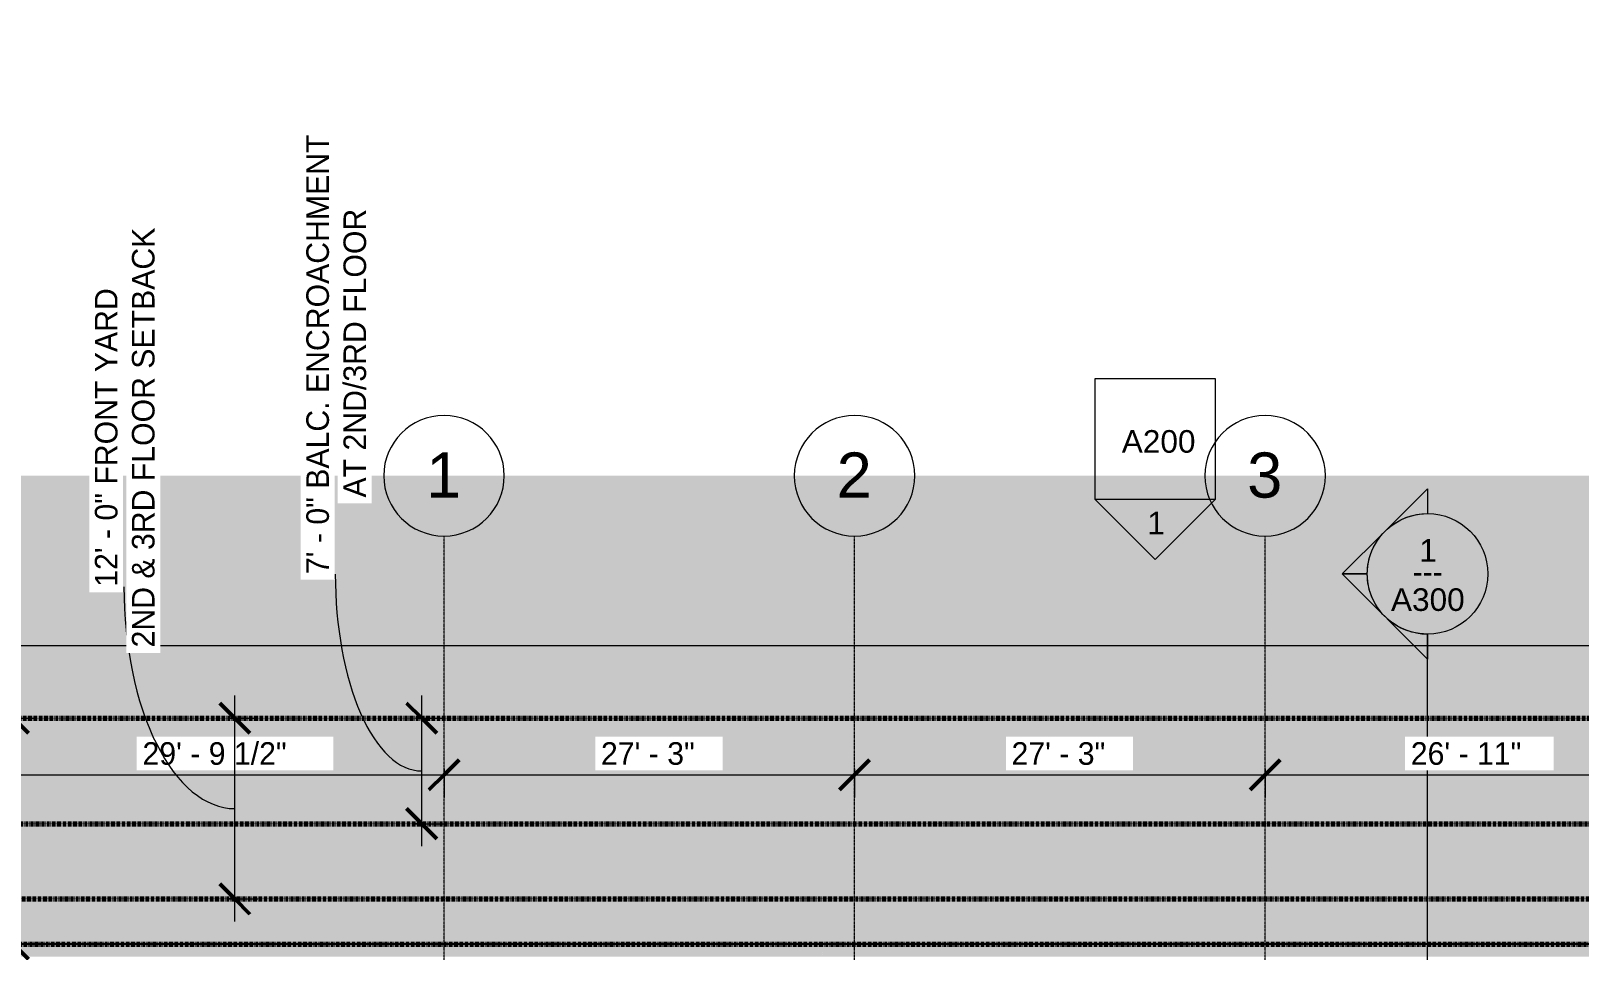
# Model space of a CAD drawing. Header units: inches. Extents: x -4414 to -113, y 9396 to 12816.
# Drawn here: x -3797 to -2564, y 12084 to 12816 of the extents above; entities that cross this region are included whole.
import ezdxf

# ---------------------------------------------------------------- set-up
doc = ezdxf.new("R2010")
doc.units = ezdxf.units.IN
doc.header["$MEASUREMENT"] = 0
doc.linetypes.add('Double Dash 3_8_', pattern=[1, 0.375, -0.125, 0.125, -0.125, 0.125, -0.125])
doc.linetypes.add('Grid Line 1_2_', pattern=[0.875, 0.5, -0.125, 0.125, -0.125])
for name, color, linetype, lineweight in [('0-1', 7, 'Continuous', 5), ('A-ANNO-DIMS', 211, 'Continuous', 9), ('A-ANNO-DIMS-192', 211, 'Continuous', 9), ('A-WALL-PATT-2', 111, 'Continuous', 9), ('C-PROP-LINE', 91, 'Double Dash 3_8_', 70), ('C-TOPO', 7, 'Continuous', 9), ('G-ANNO-SYMB', 111, 'Continuous', 9), ('S-FNDN-2', 32, 'Continuous', 25), ('S-GRID-1', 1, 'Grid Line 1_2_', 9), ('S-GRID-IDEN', 1, 'Continuous', 9)]:
    doc.layers.add(name, color=color, linetype=linetype, lineweight=lineweight)
doc.styles.add('Arial', font='arial.ttf', dxfattribs={"height": 18})
doc.styles.add('Arial_1', font='arial.ttf', dxfattribs={"height": 36})
doc.styles.add('Century Gothic', font='ufonts.com_century-gothic.ttf', dxfattribs={"height": 18})
doc.dimstyles.new('OD__1_8__Tol__', dxfattribs={"dimscale": 12, "dimtxt": 18.795029, "dimasz": 2, "dimexe": 1.5, "dimexo": 1, "dimgap": 0.25, "dimtad": 1, "dimdec": 3, "dimrnd": 0.125, "dimzin": 3, "dimdsep": 46, "dimlunit": 4, "dimtxsty": 'Century Gothic', "dimblk1": 'OBLIQUE', "dimblk2": 'OBLIQUE', "dimsah": 1, "dimcen": 0.09, "dimdle": 1.5, "dimazin": 0, "dimtfac": 1, "dimtdec": 4, "dimtix": 1, "dimtmove": 0, "dimatfit": 3, "dimfxl": 1, "dimtvp": 1, "dimtfill": 1, "dimfrac": 2, "dimtolj": 1, "dimtzin": 0, "dimarcsym": 2})
doc.dimstyles.new('OD__1_8__Tol___1', dxfattribs={"dimscale": 12, "dimtxt": 18.795029, "dimasz": 2, "dimexe": 1.5, "dimexo": 1, "dimgap": 0.25, "dimtad": 1, "dimdec": 3, "dimrnd": 0.125, "dimzin": 3, "dimdsep": 46, "dimlunit": 4, "dimtxsty": 'Century Gothic', "dimblk1": 'OBLIQUE', "dimblk2": 'OBLIQUE', "dimsah": 1, "dimcen": 0.09, "dimdle": 1.5, "dimazin": 0, "dimtfac": 1, "dimtdec": 4, "dimtix": 1, "dimtmove": 1, "dimatfit": 3, "dimfxl": 1, "dimtvp": 1, "dimtfill": 1, "dimfrac": 2, "dimtolj": 1, "dimtzin": 0, "dimarcsym": 2})
pattern_1 = [(0, (0, 0), (48, 48), [48, -48]), (0, (0, 18), (48, 48), [48, -48]), (0, (0, 36), (48, 48), [48, -48]), (90, (6, 42), (-48, 48), [48, -48]), (90, (24, 42), (-48, 48), [48, -48]), (90, (42, 42), (-48, 48), [48, -48])]

# ---------------------------------------------------------------- blocks, each defined once
blk = doc.blocks.new('1750 Ox - Topography_rvt-1-FLOOR PLAN - BASEMENT')
at = {"layer": 'C-TOPO'}
h = blk.add_hatch(dxfattribs=at)
h.set_pattern_fill('FP_1', color=256, style=0, pattern_type=2)
h.set_pattern_definition(pattern_1)
h.paths.add_polyline_path([(-4245, 9706.1), (-4070.2, 9706.1), (-4070.2, 12148.6), (-4068.7, 12172.2), (-4064.2, 12195.5), (-4064.2, 9706.1), (-3984.4, 9706.1), (-3985.1, 9768), (-2561.1, 9811.5), (-2561.1, 9897.4), (-2637.9, 9897.4), (-2637.9, 9869.2), (-3902.7, 9830.6), (-3902.7, 10324.6), (-3830.7, 10324.6), (-3830.7, 10780.6), (-4004.2, 10780.6), (-4004.2, 12148.6), (-4002.4, 12169.4), (-3997, 12189.6), (-3988.2, 12208.6), (-3976.2, 12225.7), (-3961.4, 12240.5), (-3944.2, 12252.5), (-3925.3, 12261.4), (-3905.1, 12266.8), (-3884.2, 12268.6), (-2637.9, 12268.6), (-2637.9, 12088.6), (-2561.1, 12088.6), (-2561.1, 12268.6), (-514.3, 12268.6), (-514.3, 12328.6), (-3931.1, 12328.6), (-3907.9, 12333.1), (-3884.2, 12334.6), (-514.3, 12334.6), (-514.3, 12461.9), (-4245, 12461.9), (-4245, 9808.7)], flags=0)
h.paths.add_polyline_path([(-3866.7, 10552.6), (-3993.8, 10552.6), (-3993.8, 10676.2), (-3866.7, 10676.2), (-3866.7, 10568.4)], flags=0)
h = blk.add_hatch(dxfattribs=at)
h.set_pattern_fill('FP_1', color=256, style=0, pattern_type=2)
h.set_pattern_definition(pattern_1)
h.paths.add_polyline_path([(-673.7, 9706.1), (-514.3, 9706.1), (-514.3, 12268.6), (-2561.1, 12268.6), (-2561.1, 12088.6), (-2540.8, 12088.6), (-2422.7, 12078.6), (-1316, 12078.6), (-1318.1, 12088.6), (-1297.3, 12088.6), (-1296.4, 12078.6), (-704.4, 12078.6), (-701.3, 12088.6), (-635.9, 12088.6), (-636.7, 12078.4), (-636.7, 9907.4), (-2561.1, 9907.4), (-2561.1, 9811.5), (-3985.1, 9768), (-3984.4, 9706.1), (-747.5, 9706.1)], flags=0)
h.paths.add_polyline_path([(-4064.2, 9706.1), (-4064.2, 12195.5), (-4068.7, 12172.2), (-4070.2, 12148.6), (-4070.2, 9706.1), (-4069.2, 9706.1)], flags=0)
h.paths.add_polyline_path([(-3820.7, 10780.6), (-3820.7, 11276.5), (-3830.7, 11280.3), (-3830.7, 11598.8), (-3820.7, 11601.2), (-3820.7, 11690.9), (-3830.7, 11695.3), (-3830.7, 11718.9), (-3820.7, 11715.9), (-3820.7, 11876.3), (-3830.7, 11870.5), (-3830.7, 12075.9), (-3820.7, 12078.6), (-3167.3, 12078.6), (-3166.6, 12083.3), (-3169.5, 12083.4), (-3171.9, 12088.6), (-3149, 12088.6), (-3149.6, 12078.6), (-2891.2, 12078.6), (-2831.2, 12088.6), (-2637.9, 12088.6), (-2637.9, 12268.6), (-3884.2, 12268.6), (-3905.1, 12266.8), (-3925.3, 12261.4), (-3944.2, 12252.5), (-3961.4, 12240.5), (-3976.2, 12225.7), (-3988.2, 12208.6), (-3997, 12189.6), (-4002.4, 12169.4), (-4004.2, 12148.6), (-4004.2, 10780.6), (-3825.7, 10780.6)], flags=0)
h.paths.add_polyline_path([(-3555.1, 12086.4), (-3593, 12086.7), (-3592.1, 12088.6), (-3554.5, 12088.6)], flags=0)
h.paths.add_polyline_path([(-3799.4, 12088.3), (-3817.1, 12088.5), (-3817.1, 12088.6), (-3799.3, 12088.6)], flags=0)
h.paths.add_polyline_path([(-2561.1, 12328.6), (-514.3, 12328.6), (-514.3, 12334.6), (-3884.2, 12334.6), (-3907.9, 12333.1), (-3931.1, 12328.6), (-2637.9, 12328.6)], flags=0)
blk = doc.blocks.new('Family - ___-1749192-FLOOR PLAN - BASEMENT')
at = {"layer": 'C-PROP-LINE'}
for p, q in [((-3990.8, 12268.6), (-614.5, 12268.6)), ((-3930.7, 12184.6), (-697.7, 12184.6)), ((-3870.6, 12124.6), (-733.1, 12124.6))]:
    blk.add_line(p, q, dxfattribs=at)
blk = doc.blocks.new('Family - ___-1754402-FLOOR PLAN - BASEMENT')
at = {"layer": 'C-PROP-LINE'}
blk.add_line((-3834.5, 12088.6), (-614.5, 12088.6), dxfattribs=at)
blk = doc.blocks.new('Section - Section Head - Filled-22785-FLOOR PLAN - BASEMENT')
at = {"layer": 'G-ANNO-SYMB'}
h = blk.add_hatch(color=256, dxfattribs=at)
edge = h.paths.add_edge_path(flags=0)
edge.add_line((-0.4268, 0.1768), (-0.25, 0.3536))
edge.add_line((-0.25, 0.3536), (-0.25, 0.25))
edge.add_arc((-0.25, 0), 0.25, 90, 135)
h = blk.add_hatch(color=256, dxfattribs=at)
edge = h.paths.add_edge_path(flags=0)
edge.add_arc((-0.25, 0), 0.25, 45, 90)
edge.add_line((-0.25, 0.25), (-0.25, 0.3536))
edge.add_line((-0.25, 0.3536), (-0.0732, 0.1768))
h = blk.add_hatch(color=256, dxfattribs=at)
edge = h.paths.add_edge_path(flags=0)
edge.add_arc((-0.25, 0), 0.2503, 137.9216, 180)
edge.add_line((-0.5003, 0), (-0.6036, 0))
edge.add_line((-0.6036, 0), (-0.4358, 0.1678))
h = blk.add_hatch(color=256, dxfattribs=at)
edge = h.paths.add_edge_path(flags=0)
edge.add_line((-0.0642, 0.1678), (0.1036, 0))
edge.add_line((0.1036, 0), (0.0003, 0))
edge.add_arc((-0.25, 0), 0.2503, 0, 42.0784)
for p, q in [((-0.25, 0.3536), (-0.4268, 0.1768)), ((-0.25, 0.25), (-0.25, 0.3536)), ((-0.0732, 0.1768), (-0.25, 0.3536)), ((-0.25, 0.3536), (-0.25, 0.25)), ((-0.4358, 0.1678), (-0.6036, 0)), ((0.1036, 0), (-0.0642, 0.1678)), ((-0.6036, 0), (-0.5003, 0)), ((0.0003, 0), (0.1036, 0))]:
    blk.add_line(p, q, dxfattribs=at)
for centre, radius, start, end in [((-0.2503, 0), 0.25, 360, 180), ((-0.25, 0), 0.25, 90, 135), ((-0.25, 0), 0.25, 45, 90), ((-0.25, 0), 0.2503, 137.9216, 180), ((-0.25, 0), 0.2503, 0, 42.0784), ((-0.2503, 0), 0.25, 180, 360)]:
    blk.add_arc(centre, radius, start, end, dxfattribs=at)
blk = doc.blocks.new('Elevation - Detail Number-151647-FLOOR PLAN - BASEMENT')
at = {"layer": 'G-ANNO-SYMB'}
for p, q in [((0.25, 0.25), (-0.25, 0.25)), ((-0.25, 0.25), (-0.25, -0.25)), ((0.25, -0.25), (0.25, 0.25)), ((-0.25, -0.25), (0.25, -0.25))]:
    blk.add_line(p, q, dxfattribs=at)
blk = doc.blocks.new('Elevation - Detail Number-151370-FLOOR PLAN - BASEMENT')
at = {"layer": 'G-ANNO-SYMB'}
for p, q in [((0, 0.25), (-0.25, 0)), ((0.25, 0), (0, 0.25)), ((-0.25, 0), (0.25, 0))]:
    blk.add_line(p, q, dxfattribs=at)
blk = doc.blocks.new('Grid - Grid Head - Circle-50561-FLOOR PLAN - BASEMENT')
at = {"layer": 'S-GRID-IDEN'}
for start, end in [(360, 180), (180, 360)]:
    blk.add_arc((0, 0), 0.25, start, end, dxfattribs=at)
blk = doc.blocks.new('DIMBLOCK12-FLOOR PLAN - BASEMENT')
at = {"layer": 'A-ANNO-DIMS-192'}
for p, q in [((-3825.7, 12096.3), (-3825.7, 12241.5)), ((-3843.7, 12223.5), (-3468.2, 12223.5)), ((-3825.7, 12223.5), (-3825.7, 12096.3)), ((-3468.2, 12228.4), (-3468.2, 12205.5)), ((-3468.2, 12223.5), (-3468.2, 12228.4))]:
    blk.add_line(p, q, dxfattribs=at)
at = {"layer": 'A-ANNO-DIMS-192', "lineweight": 50}
for p, q in [((-3825.7, 12223.5), (-3813.7, 12235.5)), ((-3468.2, 12223.5), (-3456.2, 12235.5)), ((-3825.7, 12223.5), (-3837.7, 12211.5)), ((-3468.2, 12223.5), (-3480.2, 12211.5))]:
    blk.add_line(p, q, dxfattribs=at)
at = {"layer": 'A-ANNO-DIMS-192', "color": 0, "insert": (-3708.4, 12249.5), "char_height": 18, "width": 147.496, "attachment_point": 1, "line_spacing_factor": 0.984502, "style": 'Century Gothic', "bg_fill": 3, "box_fill_scale": 1.25, "bg_fill_color": 256, "bg_fill_true_color": 13158600, "bg_fill_transparency": 0}
blk.add_mtext('29\' - 9 1/2"', dxfattribs=at)
blk = doc.blocks.new('_Oblique')
at = {"color": 0, "linetype": 'ByBlock', "lineweight": -2}
blk.add_line((-0.5, -0.5), (0.5, 0.5), dxfattribs=at)
blk = doc.blocks.new('DIMBLOCK13-FLOOR PLAN - BASEMENT')
at = {"layer": 'A-ANNO-DIMS-192', "lineweight": 50}
for p, q in [((-3468.2, 12223.5), (-3456.2, 12235.5)), ((-3141.2, 12223.5), (-3129.2, 12235.5)), ((-3468.2, 12223.5), (-3480.2, 12211.5)), ((-3141.2, 12223.5), (-3153.2, 12211.5))]:
    blk.add_line(p, q, dxfattribs=at)
at = {"layer": 'A-ANNO-DIMS-192'}
for p, q in [((-3468.2, 12228.4), (-3468.2, 12205.5)), ((-3468.2, 12223.5), (-3468.2, 12228.4)), ((-3468.2, 12223.5), (-3141.2, 12223.5)), ((-3141.2, 12228.4), (-3141.2, 12205.5)), ((-3141.2, 12223.5), (-3141.2, 12228.4))]:
    blk.add_line(p, q, dxfattribs=at)
at = {"layer": 'A-ANNO-DIMS-192', "color": 0, "insert": (-3343.2, 12249.5), "char_height": 18, "width": 92.364, "attachment_point": 1, "line_spacing_factor": 0.984502, "style": 'Century Gothic', "bg_fill": 3, "box_fill_scale": 1.25, "bg_fill_color": 256, "bg_fill_true_color": 13158600, "bg_fill_transparency": 0}
blk.add_mtext('27\' - 3"', dxfattribs=at)
blk = doc.blocks.new('DIMBLOCK14-FLOOR PLAN - BASEMENT')
at = {"layer": 'A-ANNO-DIMS-192', "lineweight": 50}
for p, q in [((-3141.2, 12223.5), (-3129.2, 12235.5)), ((-2814.2, 12223.5), (-2802.2, 12235.5)), ((-3141.2, 12223.5), (-3153.2, 12211.5)), ((-2814.2, 12223.5), (-2826.2, 12211.5))]:
    blk.add_line(p, q, dxfattribs=at)
at = {"layer": 'A-ANNO-DIMS-192'}
for p, q in [((-3141.2, 12228.4), (-3141.2, 12205.5)), ((-3141.2, 12223.5), (-3141.2, 12228.4)), ((-3141.2, 12223.5), (-2814.2, 12223.5)), ((-2814.2, 12228.4), (-2814.2, 12205.5)), ((-2814.2, 12223.5), (-2814.2, 12228.4))]:
    blk.add_line(p, q, dxfattribs=at)
at = {"layer": 'A-ANNO-DIMS-192', "color": 0, "insert": (-3016.2, 12249.5), "char_height": 18, "width": 92.364, "attachment_point": 1, "line_spacing_factor": 0.984502, "style": 'Century Gothic', "bg_fill": 3, "box_fill_scale": 1.25, "bg_fill_color": 256, "bg_fill_true_color": 13158600, "bg_fill_transparency": 0}
blk.add_mtext('27\' - 3"', dxfattribs=at)
blk = doc.blocks.new('DIMBLOCK15-FLOOR PLAN - BASEMENT')
at = {"layer": 'A-ANNO-DIMS-192', "lineweight": 50}
for p, q in [((-2814.2, 12223.5), (-2802.2, 12235.5)), ((-2491.2, 12223.5), (-2479.2, 12235.5)), ((-2814.2, 12223.5), (-2826.2, 12211.5)), ((-2491.2, 12223.5), (-2503.2, 12211.5))]:
    blk.add_line(p, q, dxfattribs=at)
at = {"layer": 'A-ANNO-DIMS-192'}
for p, q in [((-2814.2, 12228.4), (-2814.2, 12205.5)), ((-2814.2, 12223.5), (-2814.2, 12228.4)), ((-2814.2, 12223.5), (-2491.2, 12223.5)), ((-2491.2, 12228.4), (-2491.2, 12205.5)), ((-2491.2, 12223.5), (-2491.2, 12228.4))]:
    blk.add_line(p, q, dxfattribs=at)
at = {"layer": 'A-ANNO-DIMS-192', "color": 0, "insert": (-2698.2, 12249.5), "char_height": 18, "width": 109.19, "attachment_point": 1, "line_spacing_factor": 0.984502, "style": 'Century Gothic', "bg_fill": 3, "box_fill_scale": 1.25, "bg_fill_color": 256, "bg_fill_true_color": 13158600, "bg_fill_transparency": 0}
blk.add_mtext('26\' - 11"', dxfattribs=at)
blk = doc.blocks.new('DIMBLOCK33-FLOOR PLAN - BASEMENT')
at = {"layer": 'A-ANNO-DIMS-192'}
for p, q in [((-3990.8, 12280.6), (-3990.8, 12344.4)), ((-614.5, 12280.6), (-614.5, 12344.4)), ((-596.5, 12326.4), (-4008.8, 12326.4)), ((-3990.8, 12326.4), (-3990.8, 12280.6)), ((-614.5, 12326.4), (-614.5, 12280.6))]:
    blk.add_line(p, q, dxfattribs=at)
at = {"layer": 'A-ANNO-DIMS-192', "lineweight": 50}
for p, q in [((-3990.8, 12326.4), (-3978.8, 12338.4)), ((-614.5, 12326.4), (-602.5, 12338.4)), ((-3990.8, 12326.4), (-4002.8, 12314.4)), ((-614.5, 12326.4), (-626.5, 12314.4))]:
    blk.add_line(p, q, dxfattribs=at)
at = {"layer": 'A-ANNO-DIMS-192', "color": 0, "insert": (-2371.2, 12352.5), "char_height": 18, "width": 164.322, "attachment_point": 1, "line_spacing_factor": 0.984502, "style": 'Century Gothic', "bg_fill": 3, "box_fill_scale": 1.25, "bg_fill_color": 256, "bg_fill_true_color": 13158600, "bg_fill_transparency": 0}
blk.add_mtext('281\' - 4 1/4"', dxfattribs=at)
blk = doc.blocks.new('DIMBLOCK36-FLOOR PLAN - BASEMENT')
at = {"layer": 'A-ANNO-DIMS-192'}
for p, q in [((-3634.9, 12106.6), (-3634.9, 12286.6)), ((-3639.9, 12268.6), (-3616.9, 12268.6)), ((-3634.9, 12268.6), (-3639.9, 12268.6)), ((-3639.9, 12124.6), (-3616.9, 12124.6)), ((-3634.9, 12124.6), (-3639.9, 12124.6))]:
    blk.add_line(p, q, dxfattribs=at)
at = {"layer": 'A-ANNO-DIMS-192', "lineweight": 50}
for p, q in [((-3634.9, 12268.6), (-3646.9, 12280.6)), ((-3634.9, 12268.6), (-3622.9, 12256.6)), ((-3634.9, 12124.6), (-3646.9, 12136.6)), ((-3634.9, 12124.6), (-3622.9, 12112.6))]:
    blk.add_line(p, q, dxfattribs=at)
at = {"layer": 'A-ANNO-DIMS-192'}
blk.add_ellipse((-3634.9, 12373.3), major_axis=(0, 176.7), ratio=0.499666, start_param=1.570796, end_param=3.141593, dxfattribs=at)
at = {"layer": 'A-ANNO-DIMS-192', "color": 0, "insert": (-3716.8, 12325), "char_height": 18, "width": 398.455, "attachment_point": 1, "rotation": 90, "line_spacing_factor": 0.984502, "style": 'Century Gothic', "bg_fill": 3, "box_fill_scale": 1.25, "bg_fill_color": 256, "bg_fill_true_color": 13158600, "bg_fill_transparency": 0}
blk.add_mtext('2ND & 3RD FLOOR SETBACK', dxfattribs=at)
at = {"layer": 'A-ANNO-DIMS-192', "color": 0, "insert": (-3746.3, 12373.3), "char_height": 18, "width": 282.462, "attachment_point": 1, "rotation": 90, "line_spacing_factor": 0.984502, "style": 'Century Gothic', "bg_fill": 3, "box_fill_scale": 1.25, "bg_fill_color": 256, "bg_fill_true_color": 13158600, "bg_fill_transparency": 0}
blk.add_mtext('12\' - 0" FRONT YARD', dxfattribs=at)
blk = doc.blocks.new('DIMBLOCK37-FLOOR PLAN - BASEMENT')
at = {"layer": 'A-ANNO-DIMS-192'}
for p, q in [((-3486, 12166.6), (-3486, 12286.6)), ((-3490.9, 12268.6), (-3468, 12268.6)), ((-3486, 12268.6), (-3490.9, 12268.6)), ((-3490.9, 12184.6), (-3468, 12184.6)), ((-3486, 12184.6), (-3490.9, 12184.6))]:
    blk.add_line(p, q, dxfattribs=at)
at = {"layer": 'A-ANNO-DIMS-192', "lineweight": 50}
for p, q in [((-3486, 12268.6), (-3498, 12280.6)), ((-3486, 12268.6), (-3474, 12256.6)), ((-3486, 12184.6), (-3498, 12196.6)), ((-3486, 12184.6), (-3474, 12172.6))]:
    blk.add_line(p, q, dxfattribs=at)
at = {"layer": 'A-ANNO-DIMS-192'}
blk.add_ellipse((-3486, 12383.4), major_axis=(0, 156.8), ratio=0.43888, start_param=1.570796, end_param=3.141593, dxfattribs=at)
at = {"layer": 'A-ANNO-DIMS-192', "color": 0, "insert": (-3548.3, 12444.4), "char_height": 18, "width": 281.746, "attachment_point": 1, "rotation": 90, "line_spacing_factor": 0.984502, "style": 'Century Gothic', "bg_fill": 3, "box_fill_scale": 1.25, "bg_fill_color": 256, "bg_fill_true_color": 13158600, "bg_fill_transparency": 0}
blk.add_mtext('AT 2ND/3RD FLOOR', dxfattribs=at)
at = {"layer": 'A-ANNO-DIMS-192', "color": 0, "insert": (-3577.9, 12383.4), "char_height": 18, "width": 428.169, "attachment_point": 1, "rotation": 90, "line_spacing_factor": 0.984502, "style": 'Century Gothic', "bg_fill": 3, "box_fill_scale": 1.25, "bg_fill_color": 256, "bg_fill_true_color": 13158600, "bg_fill_transparency": 0}
blk.add_mtext('7\' - 0" BALC. ENCROACHMENT', dxfattribs=at)
blk = doc.blocks.new('DIMBLOCK40-FLOOR PLAN - BASEMENT')
at = {"layer": 'A-ANNO-DIMS-192'}
for p, q in [((-3811.2, 12070.6), (-3811.2, 12286.6)), ((-3816.2, 12268.6), (-3793.2, 12268.6)), ((-3811.2, 12268.6), (-3816.2, 12268.6)), ((-3816.2, 12088.6), (-3793.2, 12088.6)), ((-3811.2, 12088.6), (-3816.2, 12088.6))]:
    blk.add_line(p, q, dxfattribs=at)
at = {"layer": 'A-ANNO-DIMS-192', "lineweight": 50}
for p, q in [((-3811.2, 12268.6), (-3823.2, 12280.6)), ((-3811.2, 12268.6), (-3799.2, 12256.6)), ((-3811.2, 12088.6), (-3823.2, 12100.6)), ((-3811.2, 12088.6), (-3799.2, 12076.6))]:
    blk.add_line(p, q, dxfattribs=at)
at = {"layer": 'A-ANNO-DIMS-192'}
blk.add_ellipse((-3811.2, 12344.8), major_axis=(0, 166.2), ratio=0.501833, start_param=1.570796, end_param=3.141593, dxfattribs=at)
at = {"layer": 'A-ANNO-DIMS-192', "color": 0, "insert": (-3888.1, 12344), "char_height": 18, "width": 284.252, "attachment_point": 1, "rotation": 90, "line_spacing_factor": 0.984502, "style": 'Century Gothic', "bg_fill": 3, "box_fill_scale": 1.25, "bg_fill_color": 256, "bg_fill_true_color": 13158600, "bg_fill_transparency": 0}
blk.add_mtext('1ST FLOOR SETBACK', dxfattribs=at)
at = {"layer": 'A-ANNO-DIMS-192', "color": 0, "insert": (-3917.7, 12344.8), "char_height": 18, "width": 282.462, "attachment_point": 1, "rotation": 90, "line_spacing_factor": 0.984502, "style": 'Century Gothic', "bg_fill": 3, "box_fill_scale": 1.25, "bg_fill_color": 256, "bg_fill_true_color": 13158600, "bg_fill_transparency": 0}
blk.add_mtext('15\' - 0" FRONT YARD', dxfattribs=at)

msp = doc.modelspace()

# ---------------------------------------------------------------- hatches: boundary and pattern name
at = {"layer": 'A-WALL-PATT-2'}
h = msp.add_hatch(dxfattribs=at)
h.set_pattern_fill('FP_2', color=256, style=0, pattern_type=2)
h.set_pattern_definition([(50, (0, 0), (55.0854, -4.81984), [5.76, -63.36]), (355, (0, 0), (-10.6557, 57.76853), [4.608, -50.688]), (100.451, (4.59, -0.4), (44.42947, 52.94866), [4.895, -53.848]), (46.184, (0, 15.36), (81.96444, -12.71212), [8.64, -95.04]), (96.636, (6.83, 14.3), (71.7815, 74.8124), [7.343, -80.772]), (351.184, (0, 15.36), (71.78195, 74.81243), [6.912, -76.032]), (21, (7.68, 11.52), (45.84207, -30.92146), [5.76, -63.36]), (326, (7.68, 11.52), (18.68706, 55.69148), [4.608, -50.688]), (71.451, (11.5, 8.943), (64.5289, 24.7701), [4.895, -53.848]), (37.5, (0, 0), (0.933895, 25.566816), [2.534, -47.539, 2.534, -48.922, -50.88]), (37.5, (0, 0), (0.933895, 25.566816), [-101.53, 2.534, -48.346]), (7.5, (0, 0), (20.20404, 30.2913), [2.534, -26.803, 2.534, -46.387, -19.392]), (7.5, (0, 0), (20.20404, 30.2913), [-78.259, 2.534, -16.858]), (327.5, (-17.126, 0), (40.997785, -1.732403), [2.534, -16.666, 2.534, -57.37, -79.488]), (327.5, (-17.126, 0), (40.997785, -1.732403), [-79.104, 2.534, -76.954]), (317.5, (-24.806, 0), (44.78888, 7.68784), [2.534, -22.426, 2.534, -37.248, -56.448]), (317.5, (-24.806, 0), (44.78888, 7.68784), [-64.742, 2.534, -53.914])])
h.paths.add_polyline_path([(-2637.9238, 12078.5894), (-2422.6915, 12078.5896), (-2540.8179, 12088.5894), (-2831.2003, 12088.5894), (-2891.2253, 12078.5896), (-3149.584, 12078.5896), (-3149.0392, 12088.5894), (-3171.8693, 12088.5894), (-3169.4647, 12083.3687), (-3166.5619, 12083.3457), (-3167.2635, 12078.5896), (-2845.9604, 12078.5894)], flags=0)
h.paths.add_polyline_path([(-3555.0723, 12086.4131), (-3554.47, 12088.5894), (-3592.1134, 12088.5894), (-3593.0252, 12086.7127), (-3557.2375, 12086.4302)], flags=0)
h.paths.add_polyline_path([(-3799.3884, 12088.342), (-3799.3225, 12088.5894), (-3817.0739, 12088.5894), (-3817.1131, 12088.4819), (-3801.9862, 12088.3625)], flags=0)
h.paths.add_polyline_path([(-3824.0487, 12088.5367), (-3824.0663, 12088.5894), (-3825.1865, 12088.5457)], flags=0)

# ---------------------------------------------------------------- linework, layer by layer
at = {"layer": 'G-ANNO-SYMB'}
msp.add_line((-2684.8385, 9673.6146), (-2684.8385, 12335.5335), dxfattribs=at)
at = {"layer": 'S-FNDN-2'}
msp.add_line((-1941.2237, 12088.5894), (-3830.7237, 12088.5894), dxfattribs=at)
at = {"layer": 'S-GRID-1'}
for p, q in [((-3468.2237, 9836.1797), (-3468.2237, 12413.7371)), ((-3141.2237, 9836.1797), (-3141.2237, 12413.7371)), ((-2814.2237, 9836.1797), (-2814.2237, 12413.7371))]:
    msp.add_line(p, q, dxfattribs=at)

# ---------------------------------------------------------------- block references
at = {"layer": '0-1'}
msp.add_blockref('1750 Ox - Topography_rvt-1-FLOOR PLAN - BASEMENT', (0, 0), dxfattribs=at)
at = {"layer": 'C-PROP-LINE'}
for name in ['Family - ___-1749192-FLOOR PLAN - BASEMENT', 'Family - ___-1754402-FLOOR PLAN - BASEMENT']:
    msp.add_blockref(name, (0, 0), dxfattribs=at)
at = {"layer": 'G-ANNO-SYMB', "xscale": 191.9999999999999, "yscale": 191.9999999999999, "zscale": 191.9999999999999}
msp.add_blockref('Elevation - Detail Number-151647-FLOOR PLAN - BASEMENT', (-2901.8406, 12491.0032), dxfattribs=at)
at = {"layer": 'G-ANNO-SYMB', "extrusion": (0, 0, -1), "xscale": 191.9999999999999, "yscale": 191.9999999999999, "zscale": 191.9999999999999}
for name, p, rotation in [('Elevation - Detail Number-151370-FLOOR PLAN - BASEMENT', (2901.8406, 12443.0032), 180), ('Section - Section Head - Filled-22785-FLOOR PLAN - BASEMENT', (2684.8385, 12335.5335), 270.0000000000002)]:
    msp.add_blockref(name, p, dxfattribs=dict(at, rotation=rotation))
at = {"layer": 'S-GRID-IDEN', "xscale": 191.9999999999999, "yscale": 191.9999999999999, "zscale": 191.9999999999999}
for p in [(-3468.2237, 12461.7371), (-3141.2237, 12461.7371), (-2814.2237, 12461.7371)]:
    msp.add_blockref('Grid - Grid Head - Circle-50561-FLOOR PLAN - BASEMENT', p, dxfattribs=at)

# ---------------------------------------------------------------- texts
at = {"layer": 'G-ANNO-SYMB', "char_height": 18, "attachment_point": 1}
for s, insert, width, style in [('A200', (-2928.3903, 12498.1091), 71.508, 'Arial'), ('1', (-2908.0613, 12433.1051), 16.968, 'Arial'), ('1', (-2691.4805, 12411.3507), 16.968, 'Arial'), ('---', (-2696.7831, 12394.3373), 30.906, 'Century Gothic'), ('A300', (-2713.9687, 12372.0782), 71.508, 'Arial')]:
    msp.add_mtext(s, dxfattribs=dict(at, insert=insert, width=width, style=style))
at = {"layer": 'S-GRID-IDEN', "char_height": 36, "width": 33.936, "attachment_point": 1, "style": 'Arial_1'}
for s, insert in [('1', (-3482.4818, 12480.313)), ('2', (-3155.4818, 12480.313)), ('3', (-2828.4818, 12480.313))]:
    msp.add_mtext(s, dxfattribs=dict(at, insert=insert))

# ---------------------------------------------------------------- next in the draw order: dimensions: what is measured, and where the dimension line sits
at = {"layer": 'A-ANNO-DIMS'}
for base, p1, p2, override, picture, middle in [((-3990.8312, 12326.4328), (-614.5415, 12268.5894), (-3990.8312, 12268.5894), {"dimpost": '<>', "dimfxl": 3376.289709}, 'DIMBLOCK33-FLOOR PLAN - BASEMENT', (-2302.6863, 12339.8828)), ((-3468.2237, 12223.4775), (-3825.7237, 12084.2769), (-3468.2237, 12240.448), {"dimpost": '<>', "dimfxl": 390.122633}, 'DIMBLOCK12-FLOOR PLAN - BASEMENT', (-3646.9737, 12236.9275))]:
    dim = msp.add_linear_dim(base=base, p1=p1, p2=p2, dimstyle='OD__1_8__Tol__', override=override, dxfattribs=at)
    dim.commit()
    dim.dimension.update_dxf_attribs({"geometry": picture, "text_midpoint": middle})

# ---------------------------------------------------------------- next in the draw order: dimensions: what is measured, and where the dimension line sits
for base, p1, p2, text, override, picture, middle in [((-3634.9427, 12268.5894), (-3651.9133, 12124.5894), (-3651.9133, 12268.5894), '<>\\X2ND & 3RD FLOOR SETBACK', {"dimpost": '<>FRONT YARD', "dimfxl": 144}, 'DIMBLOCK36-FLOOR PLAN - BASEMENT', (-3722.3209, 12373.3204)), ((-3811.2076, 12268.5894), (-3828.1781, 12088.5894), (-3828.1781, 12268.5894), '<>\\X1ST FLOOR SETBACK', {"dimpost": '<>FRONT YARD', "dimfxl": 180}, 'DIMBLOCK40-FLOOR PLAN - BASEMENT', (-3893.6799, 12344.7815))]:
    dim = msp.add_linear_dim(base=base, p1=p1, p2=p2, angle=90, text=text, dimstyle='OD__1_8__Tol___1', override=override, dxfattribs=at)
    dim.commit()
    dim.dimension.update_dxf_attribs({"geometry": picture, "text_midpoint": middle, "dimtype": 160, "text_rotation": 90})
dim = msp.add_linear_dim(base=(-3141.2237, 12223.4775), p1=(-3468.2237, 12240.448), p2=(-3141.2237, 12240.448), dimstyle='OD__1_8__Tol__', override={"dimpost": '<>', "dimfxl": 327}, dxfattribs=at)
dim.commit()
dim.dimension.update_dxf_attribs({"geometry": 'DIMBLOCK13-FLOOR PLAN - BASEMENT', "text_midpoint": (-3304.7237, 12235.9302)})

# ---------------------------------------------------------------- next in the draw order: dimensions: what is measured, and where the dimension line sits
dim = msp.add_linear_dim(base=(-3485.9736, 12268.5894), p1=(-3502.9441, 12184.5894), p2=(-3502.9441, 12268.5894), angle=90, text='<>\\XAT 2ND/3RD FLOOR', dimstyle='OD__1_8__Tol___1', override={"dimpost": '<>BALC. ENCROACHMENT', "dimfxl": 84}, dxfattribs=at)
dim.commit()
dim.dimension.update_dxf_attribs({"geometry": 'DIMBLOCK37-FLOOR PLAN - BASEMENT', "text_midpoint": (-3553.8723, 12383.4138), "dimtype": 160, "text_rotation": 90})
dim = msp.add_linear_dim(base=(-2814.2237, 12223.4775), p1=(-3141.2237, 12240.448), p2=(-2814.2237, 12240.448), dimstyle='OD__1_8__Tol__', override={"dimpost": '<>', "dimfxl": 327}, dxfattribs=at)
dim.commit()
dim.dimension.update_dxf_attribs({"geometry": 'DIMBLOCK14-FLOOR PLAN - BASEMENT', "text_midpoint": (-2977.7237, 12235.9302)})

# ---------------------------------------------------------------- next in the draw order: dimensions: what is measured, and where the dimension line sits
dim = msp.add_linear_dim(base=(-2491.2237, 12223.4775), p1=(-2814.2237, 12240.448), p2=(-2491.2237, 12240.448), dimstyle='OD__1_8__Tol__', override={"dimpost": '<>', "dimfxl": 323}, dxfattribs=at)
dim.commit()
dim.dimension.update_dxf_attribs({"geometry": 'DIMBLOCK15-FLOOR PLAN - BASEMENT', "text_midpoint": (-2652.7237, 12235.9302)})

doc.saveas('drawing.dxf')
